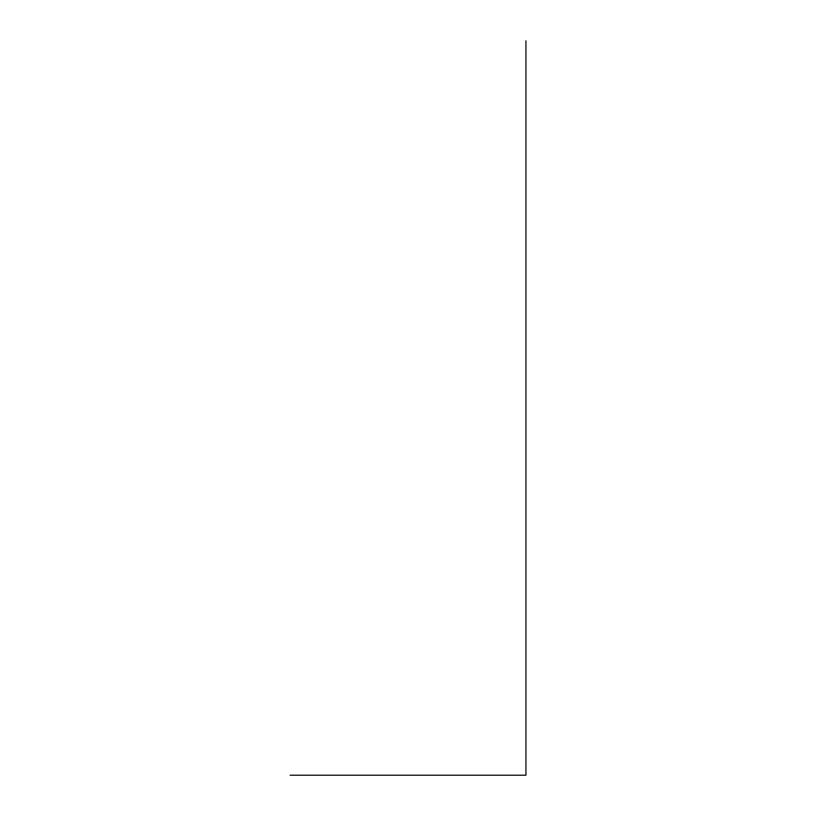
<?xml version="1.0" encoding="UTF-8"?>
<svg xmlns="http://www.w3.org/2000/svg" width="816" height="816" viewBox="0 0 816 816"><rect width="100%" height="100%" fill="white"/><g stroke="black" fill="none" stroke-linecap="round" stroke-linejoin="round"><path stroke-width="1.22" d="M290.057 775.2L525.943 775.2L525.943 40.8"/></g></svg>
